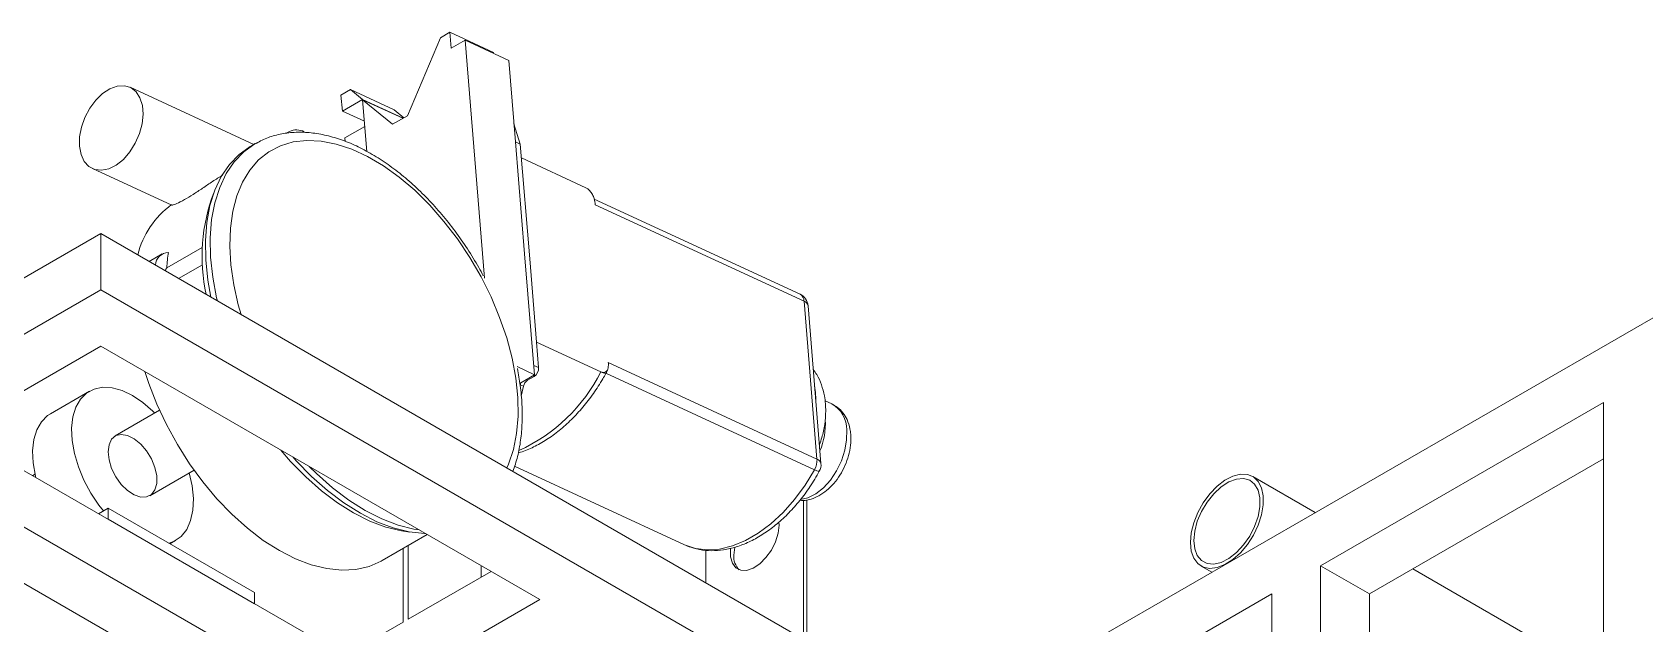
# Model space of a CAD drawing. Header units: millimetres. Extents: x 0 to 1189, y 0 to 841.
# Drawn here: x 797.82 to 844.57, y 171.57 to 188.73 of the extents above; entities that cross this region are included whole.
import ezdxf

# ---------------------------------------------------------------- set-up
doc = ezdxf.new("R2010")
doc.units = ezdxf.units.MM

msp = doc.modelspace()

# ---------------------------------------------------------------- linework, layer by layer
at = {"color": 7, "linetype": 'Continuous', "lineweight": 15}
for p, q in [((809.654, 188.568), (808.699, 186.306)), ((809.927, 188.726), (809.654, 188.568)), ((809.965, 188.262), (809.927, 188.726)), ((809.927, 188.726), (811.194, 188.14)), ((810.367, 188.494), (809.965, 188.262)), ((810.367, 188.494), (811.633, 187.909)), ((810.934, 181.591), (810.367, 188.494)), ((811.196, 188.111), (811.194, 188.14)), ((811.828, 185.545), (811.633, 187.909)), ((804.242, 185.471), (800.654, 187.13)), ((807.044, 187.061), (806.77, 186.903)), ((807.391, 186.776), (807.044, 187.061)), ((807.044, 187.061), (808.31, 186.476)), ((856.95, 187.455), (828.945, 171.288)), ((806.77, 186.903), (806.809, 186.44)), ((807.391, 186.776), (806.809, 186.44)), ((807.391, 186.776), (808.57, 186.231)), ((807.398, 186.77), (807.521, 185.27)), ((808.267, 186.056), (807.398, 186.77)), ((807.398, 186.77), (808.567, 186.23)), ((806.809, 186.44), (807.449, 186.144)), ((808.699, 186.306), (808.267, 186.056)), ((808.592, 186.244), (808.31, 186.476)), ((805.276, 185.85), (805.18, 185.795)), ((807.461, 185.995), (806.884, 185.662)), ((806.893, 185.557), (806.884, 185.662)), ((811.785, 186.065), (811.969, 185.48)), ((804.286, 185.496), (804.144, 185.414)), ((804.286, 185.496), (804.308, 185.508)), ((812.094, 182.303), (811.828, 185.545)), ((811.828, 185.545), (811.969, 185.48)), ((811.828, 185.545), (812.094, 182.303)), ((811.828, 185.545), (811.828, 185.545)), ((811.969, 185.48), (812.242, 182.153)), ((799.563, 184.769), (801.864, 183.706)), ((813.868, 184.216), (812.001, 185.079)), ((814.113, 183.882), (820.08, 181.124)), ((820.195, 180.924), (814.144, 183.722)), ((791.321, 177.985), (799.807, 182.884)), ((799.807, 182.884), (799.807, 181.251)), ((799.807, 182.884), (825.574, 168.009)), ((802.749, 182.487), (801.722, 181.894)), ((801.583, 182.294), (801.206, 182.076)), ((802.061, 181.582), (802.757, 181.984)), ((812.383, 178.791), (812.094, 182.303)), ((812.242, 182.153), (812.44, 179.738)), ((812.242, 182.153), (812.44, 179.738)), ((791.321, 176.352), (799.807, 181.251)), ((799.807, 181.251), (825.574, 166.376)), ((820.571, 176.347), (820.195, 180.924)), ((820.687, 176.216), (820.311, 180.794)), ((794.15, 176.352), (799.807, 179.618)), ((799.807, 179.618), (812.535, 172.27)), ((812.44, 179.738), (812.501, 178.997)), ((814.307, 178.875), (812.44, 179.738)), ((814.52, 179.144), (820.571, 176.347)), ((811.874, 179.026), (812.383, 178.791)), ((811.981, 178.559), (812.383, 178.791)), ((812.182, 178.634), (812.373, 178.744)), ((820.497, 176.038), (814.446, 178.835)), ((799.475, 178.315), (798.344, 177.662)), ((811.965, 178.487), (811.981, 178.559)), ((811.994, 178.173), (812.062, 178.458)), ((801.508, 177.76), (800.224, 177.018)), ((821.002, 177.943), (820.804, 178.035)), ((843.374, 177.985), (835.171, 173.25)), ((843.374, 177.985), (843.374, 165.256)), ((806.878, 170.638), (795.564, 177.169)), ((806.878, 169.005), (794.15, 176.352)), ((843.374, 176.352), (836.586, 172.433)), ((797.897, 175.903), (797.828, 175.862)), ((801.227, 175.281), (802.511, 176.022)), ((811.801, 176.138), (816.726, 173.861)), ((835.017, 174.794), (833.206, 175.839)), ((841.93, 147.136), (792.736, 175.536)), ((799.735, 174.761), (800.018, 174.924)), ((800.018, 174.924), (800.018, 174.598)), ((800.018, 174.924), (804.261, 172.475)), ((820.181, 171.127), (820.181, 175.146)), ((820.28, 175.164), (820.28, 171.184)), ((800.018, 174.598), (804.261, 172.149)), ((819.474, 174.431), (819.469, 174.519)), ((801.811, 173.889), (801.975, 173.984)), ((807.968, 173.402), (809.271, 174.155)), ((808.575, 173.753), (808.575, 171.617)), ((808.716, 173.835), (808.716, 171.699)), ((817.352, 172.755), (817.352, 173.702)), ((818.158, 173.558), (818.184, 173.791)), ((811.12, 173.087), (808.716, 171.699)), ((810.838, 173.25), (810.838, 172.924)), ((831.707, 173.241), (832.017, 173.062)), ((835.171, 173.25), (835.171, 162.468)), ((836.586, 172.433), (835.171, 173.25)), ((843.374, 169.97), (837.846, 173.161)), ((804.261, 172.475), (804.261, 172.149)), ((812.535, 172.27), (806.878, 169.005)), ((833.757, 172.433), (829.958, 170.24)), ((833.757, 172.433), (833.757, 168.183)), ((836.586, 172.433), (836.586, 161.652)), ((808.575, 171.617), (806.878, 170.638))]:
    msp.add_line(p, q, dxfattribs=at)
at = {"color": 8, "linetype": 'Continuous', "lineweight": 15}
for p, q in [((812.36, 179.062), (812.501, 178.997)), ((812.143, 178.653), (812.182, 178.634)), ((812.373, 178.744), (812.334, 178.763)), ((812.062, 178.458), (811.968, 178.501))]:
    msp.add_line(p, q, dxfattribs=at)
at = {"color": 7, "linetype": 'Continuous', "lineweight": 15, "flags": 128}
for points in [[(799.189, 185.419), (799.235, 185.177), (799.328, 184.978), (799.463, 184.83), (799.633, 184.743), (799.828, 184.721), (800.039, 184.765), (800.253, 184.873), (800.46, 185.039), (800.647, 185.255), (800.806, 185.507), (800.927, 185.784), (801.004, 186.069), (801.032, 186.348), (801.011, 186.605), (800.941, 186.827), (800.827, 187.002), (800.673, 187.12), (800.489, 187.175), (800.285, 187.164), (800.071, 187.087), (799.859, 186.949), (799.661, 186.757), (799.487, 186.522), (799.346, 186.256), (799.246, 185.973), (799.193, 185.689), (799.189, 185.419)], [(804.144, 185.414), (804.132, 185.407), (803.814, 185.178), (803.536, 184.89), (803.3, 184.544), (803.111, 184.145), (802.97, 183.699), (802.879, 183.209), (802.839, 182.681), (802.85, 182.123), (802.912, 181.539), (803.001, 181.04)], [(801.677, 181.804), (801.695, 181.85), (801.722, 181.894)], [(801.08, 178.883), (801.194, 178.54), (801.429, 177.939), (801.708, 177.346), (802.026, 176.768), (802.379, 176.212), (802.764, 175.685), (803.175, 175.193), (803.608, 174.743), (804.058, 174.339), (804.518, 173.987), (804.984, 173.69), (805.45, 173.453), (805.91, 173.278), (806.358, 173.167), (806.79, 173.122), (807.2, 173.144), (807.583, 173.231), (807.934, 173.383), (807.968, 173.402)], [(799.88, 174.845), (799.753, 175.005), (799.517, 175.357), (799.315, 175.732), (799.155, 176.119), (799.04, 176.507), (798.974, 176.885), (798.959, 177.241), (798.995, 177.566), (799.081, 177.849), (799.215, 178.083), (799.393, 178.261), (799.61, 178.377), (799.859, 178.429), (800.134, 178.415), (800.425, 178.334), (800.725, 178.191), (801.025, 177.988), (801.317, 177.732), (801.369, 177.679)], [(797.919, 175.809), (797.908, 175.854), (797.842, 176.232), (797.827, 176.588), (797.863, 176.912), (797.95, 177.196), (798.084, 177.43), (798.262, 177.608), (798.344, 177.662)], [(800.018, 176.558), (800.044, 176.763), (800.121, 176.923), (800.243, 177.025), (800.4, 177.062), (800.581, 177.032), (800.773, 176.936), (800.962, 176.782), (801.133, 176.581), (801.274, 176.348), (801.374, 176.1), (801.426, 175.856), (801.426, 175.634), (801.374, 175.45), (801.274, 175.318), (801.133, 175.247), (800.962, 175.243), (800.773, 175.307), (800.581, 175.433), (800.4, 175.612), (800.243, 175.831), (800.121, 176.074), (800.044, 176.322), (800.018, 176.558)], [(805.022, 176.607), (805.309, 176.278), (805.748, 175.829), (806.202, 175.427), (806.667, 175.077), (807.137, 174.782), (807.606, 174.546), (808.07, 174.373), (808.522, 174.263), (808.762, 174.23)], [(805.381, 176.4), (805.473, 176.298), (805.919, 175.841), (806.382, 175.431), (806.855, 175.074), (807.333, 174.772), (807.81, 174.53), (808.282, 174.35), (808.743, 174.234), (809.187, 174.184), (809.222, 174.183)], [(802.372, 175.942), (802.456, 175.568), (802.492, 175.201), (802.477, 174.863), (802.411, 174.561), (802.296, 174.306), (802.135, 174.104), (801.934, 173.962), (801.786, 173.904)], [(816.726, 173.861), (817.045, 173.753), (817.387, 173.711), (817.747, 173.735), (818.118, 173.825), (818.495, 173.98), (818.87, 174.196), (819.237, 174.471), (819.589, 174.798), (819.92, 175.173), (820.225, 175.589), (820.497, 176.038)], [(831.396, 173.928), (831.421, 174.206), (831.494, 174.499), (831.612, 174.794), (831.77, 175.077), (831.96, 175.336), (832.173, 175.557), (832.399, 175.73), (832.628, 175.848), (832.849, 175.905), (833.052, 175.898), (833.226, 175.827), (833.365, 175.696), (833.462, 175.512), (833.511, 175.281), (833.511, 175.016), (833.462, 174.729), (833.365, 174.433), (833.226, 174.142), (833.052, 173.87), (832.849, 173.629), (832.628, 173.431), (832.399, 173.284), (832.173, 173.196), (831.96, 173.171), (831.77, 173.21), (831.612, 173.312), (831.494, 173.47), (831.421, 173.679), (831.396, 173.928)], [(831.495, 173.985), (831.521, 174.256), (831.597, 174.542), (831.72, 174.829), (831.882, 175.099), (832.076, 175.34), (832.289, 175.537), (832.512, 175.681), (832.732, 175.763), (832.937, 175.779), (833.116, 175.729), (833.26, 175.614), (833.36, 175.442), (833.412, 175.221), (833.412, 174.963), (833.36, 174.682), (833.26, 174.394), (833.116, 174.113), (832.937, 173.856), (832.732, 173.636), (832.512, 173.464), (832.289, 173.35), (832.076, 173.301), (831.882, 173.318), (831.72, 173.401), (831.597, 173.546), (831.521, 173.744), (831.495, 173.985)], [(818.07, 173.759), (818.066, 173.73), (818.066, 173.507), (818.118, 173.323), (818.218, 173.191), (818.359, 173.12), (818.53, 173.117), (818.718, 173.18), (818.91, 173.307), (819.092, 173.486), (819.249, 173.705), (819.371, 173.947), (819.447, 174.196), (819.474, 174.431), (819.474, 174.431)]]:
    msp.add_lwpolyline(points, dxfattribs=at)
at = {"color": 8, "linetype": 'Continuous', "lineweight": 15, "flags": 128}
for points in [[(803.185, 180.934), (803.165, 181.018), (803.053, 181.62), (802.991, 182.204), (802.98, 182.763), (803.02, 183.29), (803.112, 183.78), (803.253, 184.227), (803.442, 184.626), (803.677, 184.971), (803.955, 185.26), (804.274, 185.489), (804.286, 185.496)], [(811.578, 176.088), (811.626, 176.196), (811.768, 176.62), (811.861, 177.088), (811.904, 177.592), (811.897, 178.129), (811.839, 178.69), (811.73, 179.27), (811.574, 179.861), (811.37, 180.455), (811.122, 181.047), (810.833, 181.628), (810.507, 182.192), (810.146, 182.732), (809.756, 183.24), (809.342, 183.712), (808.908, 184.141), (808.459, 184.522), (808.002, 184.85), (807.541, 185.122), (807.083, 185.334), (806.632, 185.483), (806.194, 185.569), (805.776, 185.588), (805.38, 185.543), (805.014, 185.432), (804.68, 185.258), (804.383, 185.023), (804.127, 184.728), (803.914, 184.379), (803.748, 183.979), (803.63, 183.533), (803.562, 183.046), (803.544, 182.524), (803.577, 181.975), (803.661, 181.403), (803.793, 180.817), (803.873, 180.537)], [(820.534, 178.075), (820.526, 178.275), (820.502, 178.467)], [(820.096, 175.169), (820.305, 175.22), (820.535, 175.337), (820.758, 175.513), (820.963, 175.738), (821.14, 176.003), (821.281, 176.295), (821.38, 176.6), (821.431, 176.905), (821.434, 177.194)], [(809.033, 174.292), (808.884, 174.316), (808.424, 174.431), (807.952, 174.611), (807.474, 174.854), (806.996, 175.155), (806.523, 175.513), (806.061, 175.923), (805.852, 176.128)]]:
    msp.add_lwpolyline(points, dxfattribs=at)
at = {"color": 7, "linetype": 'Continuous', "lineweight": 15}
for centre, radius, start, end in [((805.478, 185.418), 0.477, 61.7771, 115.0453), ((807.891, 182.226), 5.149, 159.0282, 192.3975), ((803.382, 181.647), 2.579, 126.2946, 166.1234), ((801.786, 181.942), 0.4, 92.9126, 175.7331), ((806.514, 181.656), 4.798, 171.7928, 177.1631), ((819.912, 180.761), 0.4, 4.697, 65.1902), ((819.966, 180.926), 0.228, 359.6244, 60.2769), ((812.439, 179.739), 0.000637, 317.7683, 342.2314), ((812.336, 178.399), 0.281, 123.1927, 167.8072), ((812.217, 178.982), 0.284, 303.3408, 3.0572), ((820.008, 176.318), 0.564, 330.2866, 2.9707), ((820.288, 176.183), 0.4, 331.1779, 4.697), ((818.678, 173.511), 0.522, 174.852, 226.4309)]:
    msp.add_arc(centre, radius, start, end, dxfattribs=at)
at = {"color": 8, "linetype": 'Continuous', "lineweight": 15}
for centre, radius, start, end in [((820.142, 180.76), 0.172, 11.1479, 72.0185), ((809.868, 181.124), 4.976, 294.4179, 333.1384), ((814.485, 179.172), 0.346, 239.0304, 263.8244), ((820.581, 177.202), 0.853, 359.4816, 60.3658), ((818.754, 177.369), 2.059, 337.5534, 3.161), ((820.518, 176.183), 0.172, 11.1458, 72.0185), ((820.661, 176.293), 0.303, 237.2055, 265.6323)]:
    msp.add_arc(centre, radius, start, end, dxfattribs=at)
at = {"color": 7, "linetype": 'Continuous', "lineweight": 15}
for points, knots in [([(810.896, 181.658), (810.852, 181.741), (810.711, 182.009), (810.438, 182.446), (810.08, 182.961), (809.694, 183.447), (809.286, 183.9), (808.859, 184.314), (808.417, 184.687), (807.964, 185.013), (807.504, 185.29), (807.041, 185.513), (806.579, 185.68), (806.124, 185.788), (805.681, 185.835), (805.254, 185.82), (804.853, 185.741), (804.538, 185.636), (804.37, 185.536), (804.315, 185.503)], [0, 0, 0, 0, 0.027903, 0.090773, 0.15366, 0.216584, 0.279568, 0.342641, 0.405821, 0.469127, 0.532562, 0.596104, 0.659671, 0.72309, 0.786119, 0.848472, 0.90992, 0.970427, 1, 1, 1, 1]), ([(801.869, 183.718), (801.87, 183.714), (801.873, 183.704), (801.997, 183.746), (802.212, 183.855), (802.48, 184.018), (802.763, 184.205), (803.058, 184.408), (803.24, 184.519), (803.333, 184.576)], [0, 0, 0, 0, 0.095428, 0.254214, 0.413803, 0.554877, 0.692799, 0.843214, 1, 1, 1, 1]), ([(814.144, 183.722), (814.136, 183.781), (814.124, 183.878), (814.062, 184.022), (813.989, 184.127), (813.919, 184.189), (813.88, 184.21), (813.868, 184.216)], [0, 0, 0, 0, 0.320825, 0.527294, 0.734737, 0.922529, 1, 1, 1, 1]), ([(814.307, 178.875), (814.332, 178.867), (814.381, 178.85), (814.444, 178.868), (814.492, 178.914), (814.525, 179.004), (814.522, 179.091), (814.52, 179.144)], [0, 0, 0, 0, 0.167968, 0.335595, 0.509751, 0.702449, 1, 1, 1, 1]), ([(811.755, 175.987), (811.803, 176.129), (811.899, 176.415), (811.985, 176.89), (812.029, 177.395), (812.024, 177.927), (811.978, 178.453), (811.913, 178.806), (811.883, 178.97)], [0, 0, 0, 0, 0.167877, 0.337762, 0.508816, 0.68044, 0.852181, 1, 1, 1, 1]), ([(811.909, 176.526), (811.931, 176.531), (812.081, 176.568), (812.358, 176.693), (812.734, 176.902), (813.102, 177.17), (813.454, 177.485), (813.786, 177.845), (814.091, 178.243), (814.308, 178.578), (814.42, 178.777), (814.448, 178.828)], [0, 0, 0, 0, 0.023287, 0.154321, 0.286874, 0.420309, 0.5541, 0.687854, 0.821472, 0.954952, 1, 1, 1, 1]), ([(814.446, 178.829), (814.458, 178.85), (814.482, 178.891), (814.496, 178.935), (814.502, 178.955)], [0, 0, 0, 0, 0.527225, 1, 1, 1, 1]), ([(820.641, 176.77), (820.666, 176.836), (820.737, 177.026), (820.802, 177.354), (820.829, 177.683), (820.818, 177.958), (820.784, 178.215), (820.706, 178.501), (820.597, 178.759), (820.498, 178.893), (820.463, 178.941)], [0, 0, 0, 0, 0.088073, 0.255263, 0.425153, 0.51661, 0.619537, 0.771498, 0.917797, 1, 1, 1, 1]), ([(821.549, 177.064), (821.543, 177.117), (821.526, 177.266), (821.456, 177.482), (821.33, 177.691), (821.181, 177.848), (821.06, 177.908), (821.006, 177.935)], [0, 0, 0, 0, 0.1418428, 0.3976555, 0.6166288, 0.8276077, 1, 1, 1, 1]), ([(820.076, 175.149), (820.107, 175.146), (820.215, 175.137), (820.404, 175.181), (820.634, 175.277), (820.856, 175.431), (821.063, 175.634), (821.243, 175.879), (821.389, 176.153), (821.494, 176.446), (821.551, 176.741), (821.558, 176.946), (821.55, 177.05), (821.549, 177.064)], [0, 0, 0, 0, 0.0394343, 0.1349069, 0.2342175, 0.3382275, 0.4455226, 0.5538139, 0.6621757, 0.7708781, 0.880425, 0.9844934, 1, 1, 1, 1]), ([(816.726, 173.861), (816.789, 173.835), (816.955, 173.764), (817.246, 173.699), (817.596, 173.679), (817.957, 173.72), (818.325, 173.82), (818.695, 173.979), (819.062, 174.194), (819.419, 174.463), (819.76, 174.78), (820.078, 175.141), (820.377, 175.543), (820.55, 175.839), (820.638, 175.991)], [0, 0, 0, 0, 0.048896, 0.131158, 0.213646, 0.297126, 0.38202, 0.468302, 0.555614, 0.643503, 0.731598, 0.819652, 0.907607, 1, 1, 1, 1])]:
    msp.add_open_spline(points, degree=3, knots=knots, dxfattribs=at)

doc.saveas('drawing.dxf')
